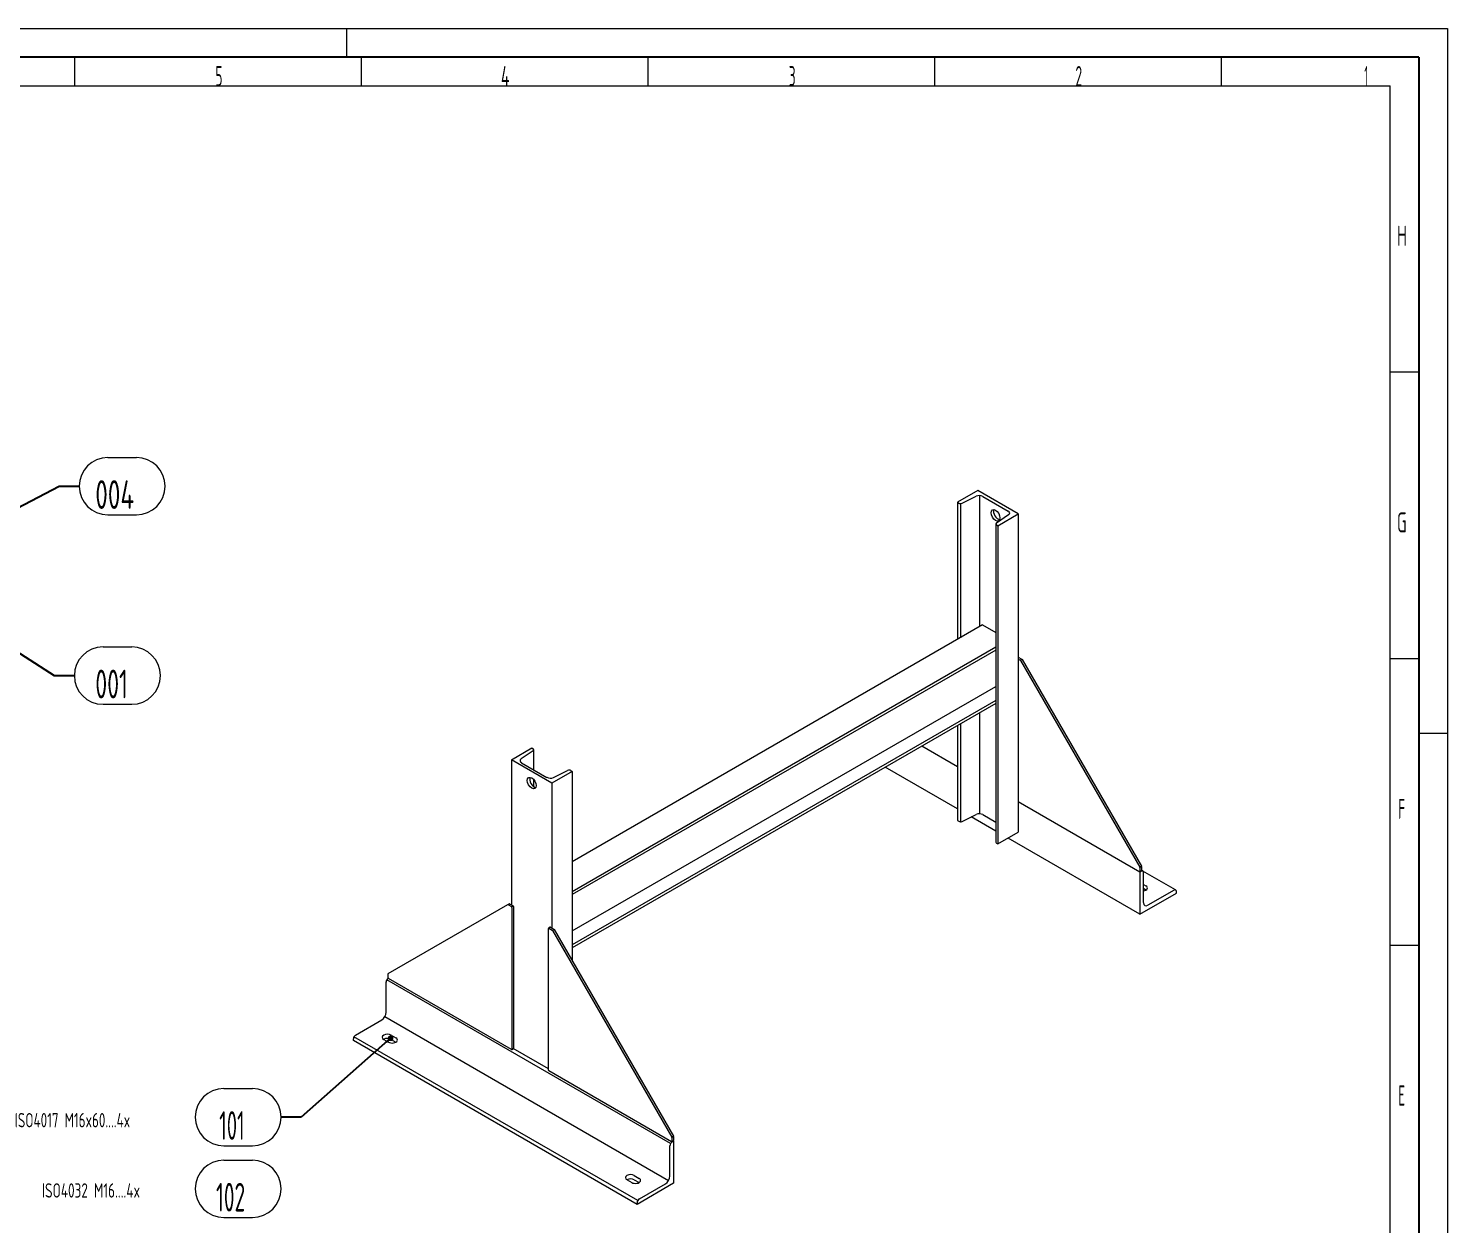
# Model space of a CAD drawing. Header units: millimetres. Extents: x 0 to 594, y 0 to 420.
# Drawn here: x 346.5 to 594, y 211.3 to 420 of the extents above; entities that cross this region are included whole.
import ezdxf

# ---------------------------------------------------------------- set-up
doc = ezdxf.new("R2010")
doc.units = ezdxf.units.MM
for name, color, linetype, true_color in [('1', 7, 'Continuous', 0xffffff), ('151', 7, 'Continuous', 0xffffff), ('152', 7, 'Continuous', 0xffffff), ('153', 7, 'Continuous', 0xffffff), ('154', 7, 'Continuous', 0xffffff), ('155', 7, 'Continuous', 0xffffff), ('251', 7, 'Continuous', 0xffffff)]:
    doc.layers.add(name, color=color, linetype=linetype, true_color=true_color)
doc.styles.add('iso-1', font='isocp.shx')
doc.dimstyles.get("Standard").update_dxf_attribs({"dimtxt": 0.18, "dimasz": 0.18, "dimexe": 0.18, "dimexo": 0.0625, "dimgap": 0.09, "dimtad": 0, "dimtih": 1, "dimtoh": 1, "dimdec": 4, "dimzin": 0, "dimdsep": 46, "dimtxsty": 'Standard', "dimcen": 0.09, "dimadec": 0, "dimazin": 0, "dimtfac": 1, "dimtdec": 4, "dimtofl": 0, "dimtmove": 0, "dimatfit": 3, "dimfxl": 1, "dimtolj": 1, "dimtzin": 0, "dimarcsym": 0})

# ---------------------------------------------------------------- blocks, each defined once
blk = doc.blocks.new('GROUPED_GEOM1')
at = {"layer": '1', "color": 4, "lineweight": 18}
for p, q in [((359.49, 312.08), (364.49, 312.08)), ((359.49, 302.08), (364.49, 302.08))]:
    blk.add_line(p, q, dxfattribs=at)
for centre, start, end in [((359.49, 307.08), 90, 269.9999), ((364.49, 307.08), 270, 89.9999)]:
    blk.add_arc(centre, 5, start, end, dxfattribs=at)
at = {"layer": '1', "color": 2, "linetype": 'Continuous', "lineweight": 18, "insert": (358.14, 303.12), "char_height": 5, "attachment_point": 7, "line_spacing_factor": 0.963855, "style": 'iso-1'}
blk.add_mtext('\\W0.6756;001', dxfattribs=at)
blk = doc.blocks.new('GROUPED_GEOM2')
at = {"layer": '1', "color": 4, "lineweight": 18}
for p, q in [((360.33, 345.13), (365.33, 345.13)), ((360.33, 335.13), (365.33, 335.13))]:
    blk.add_line(p, q, dxfattribs=at)
for centre, start, end in [((360.33, 340.13), 90, 269.9999), ((365.33, 340.13), 270, 89.9999)]:
    blk.add_arc(centre, 5, start, end, dxfattribs=at)
at = {"layer": '1', "color": 2, "linetype": 'Continuous', "lineweight": 18, "insert": (358.14, 336.17), "char_height": 5, "attachment_point": 7, "line_spacing_factor": 0.963855, "style": 'iso-1'}
blk.add_mtext('\\W0.7128;004', dxfattribs=at)
blk = doc.blocks.new('GROUPED_GEOM5')
at = {"layer": '1', "color": 4, "lineweight": 18}
for p, q in [((380.56, 235.06), (385.56, 235.06)), ((380.56, 225.06), (385.56, 225.06))]:
    blk.add_line(p, q, dxfattribs=at)
for centre, start, end in [((380.56, 230.06), 90, 269.9999), ((385.56, 230.06), 270, 89.9999)]:
    blk.add_arc(centre, 5, start, end, dxfattribs=at)
at = {"layer": '1', "color": 2, "linetype": 'Continuous', "lineweight": 18, "insert": (379.76, 226.1), "char_height": 5, "attachment_point": 7, "line_spacing_factor": 0.963855, "style": 'iso-1'}
blk.add_mtext('\\W0.5855;101', dxfattribs=at)
blk = doc.blocks.new('GROUPED_GEOM6')
at = {"layer": '1', "color": 4, "lineweight": 18}
for p, q in [((380.56, 222.56), (385.56, 222.56)), ((380.56, 212.56), (385.56, 212.56))]:
    blk.add_line(p, q, dxfattribs=at)
for centre, start, end in [((380.56, 217.56), 90, 269.9999), ((385.56, 217.56), 270, 89.9999)]:
    blk.add_arc(centre, 5, start, end, dxfattribs=at)
at = {"layer": '1', "color": 2, "linetype": 'Continuous', "lineweight": 18, "insert": (379.21, 213.6), "char_height": 5, "attachment_point": 7, "line_spacing_factor": 0.963855, "style": 'iso-1'}
blk.add_mtext('\\W0.6044;102', dxfattribs=at)

msp = doc.modelspace()

# ---------------------------------------------------------------- linework, layer by layer
at = {"layer": '1', "color": 4, "linetype": 'Continuous', "lineweight": 18}
for p, q in [((0, 420), (594, 420)), ((402, 415), (402, 420)), ((594, 420), (594, 0)), ((594, 297), (589, 297))]:
    msp.add_line(p, q, dxfattribs=at)
at = {"layer": '1', "color": 4, "linetype": 'Continuous', "lineweight": 25}
for q in [(20, 415), (589, 5)]:
    msp.add_line((589, 415), q, dxfattribs=at)
at = {"layer": '1', "color": 1, "linetype": 'Continuous', "lineweight": 13}
for p, q in [((354.5, 415), (354.5, 410)), ((404.5, 415), (404.5, 410)), ((454.5, 415), (454.5, 410)), ((504.5, 415), (504.5, 410)), ((554.5, 415), (554.5, 410)), ((25, 410), (584, 410)), ((584, 10), (584, 410)), ((589, 360), (584, 360)), ((589, 310), (584, 310)), ((589, 260), (584, 260))]:
    msp.add_line(p, q, dxfattribs=at)
at = {"layer": '151', "color": 7, "linetype": 'Continuous', "lineweight": 18}
for p, q in [((408.87, 248.37), (408.87, 253.64)), ((403.54, 244.39), (408.1, 247.02)), ((403.15, 243.43), (403.15, 243.71)), ((452.64, 214.85), (403.15, 243.43)), ((408.45, 243.63), (409.3, 243.14)), ((409.72, 244.37), (410.57, 243.88)), ((409.72, 243.63), (410.57, 243.14)), ((437.16, 238.49), (431.04, 242.02)), ((458.76, 225.73), (459.01, 225.87)), ((459.01, 225.87), (458.97, 225.9)), ((459.01, 225.87), (459.01, 218.53)), ((458.37, 219.79), (458.37, 225.06)), ((450.88, 219.14), (451.72, 218.65)), ((452.15, 219.87), (453, 219.38)), ((452.15, 219.14), (453, 218.65)), ((459.01, 218.53), (452.64, 214.85)), ((453.03, 215.81), (457.59, 218.44)), ((452.64, 214.85), (452.64, 215.14))]:
    msp.add_line(p, q, dxfattribs=at)
at = {"layer": '151', "color": 6, "linetype": 'Continuous', "lineweight": 13}
for p, q in [((458.49, 225.44), (408.99, 254.02)), ((408.65, 247.6), (458.14, 219.03)), ((452.76, 215.52), (403.26, 244.1))]:
    msp.add_line(p, q, dxfattribs=at)
at = {"layer": '151', "color": 7, "linetype": 'Continuous', "lineweight": 18}
for centre, major_axis, start_param, end_param in [((409.26, 253.86), (-0.275, -0.476), 3.964322, 5.497787), ((408.1, 247.92), (0.55, 0.953), 3.926991, 5.497787), ((403.54, 243.94), (-0.275, -0.476), 3.926991, 5.497787), ((409.09, 244), (-0.9, 0), 3.926991, 7.068583), ((409.09, 243.27), (0.9, 0), 0.785398, 2.356194), ((409.93, 243.51), (-0.9, 0), 0.785398, 3.926991), ((458.76, 225.28), (-0.275, -0.476), 3.926991, 5.497787), ((451.51, 219.51), (-0.9, 0), 3.926991, 7.068583), ((451.51, 218.77), (0.9, 0), 0.785398, 2.356194), ((452.36, 219.02), (-0.9, 0), 0.785398, 3.926991), ((457.59, 219.34), (0.55, 0.953), 3.926991, 5.497787), ((453.03, 215.36), (-0.275, -0.476), 3.926991, 5.497787)]:
    msp.add_ellipse(centre, major_axis=major_axis, ratio=0.57735, start_param=start_param, end_param=end_param, dxfattribs=at)
at = {"layer": '152', "color": 7, "linetype": 'Continuous', "lineweight": 18}
for p, q in [((430.72, 292.42), (434.26, 294.46)), ((437.79, 288.34), (430.72, 292.42)), ((430.72, 292.42), (430.72, 267.11)), ((434.52, 293.99), (432.42, 292.57)), ((434.26, 294.46), (434.5, 294.32)), ((434.62, 290.66), (434.62, 294.15)), ((432.47, 291.9), (436.9, 289.34)), ((441.33, 290.38), (437.79, 288.34)), ((438.05, 289.32), (440.51, 290.53)), ((441.09, 290.52), (441.33, 290.38)), ((441.33, 290.38), (441.33, 257.31)), ((434.62, 287.72), (434.62, 288.92)), ((437.79, 288.34), (437.79, 263.02))]:
    msp.add_line(p, q, dxfattribs=at)
for centre, major_axis, start_param, end_param in [((433.07, 292.25), (-0.85, 0), 5.577617, 7.068583), ((434.2, 294.15), (0.425, 0), 5.577617, 7.068583), ((440.79, 290.34), (0.425, 0), 0.785398, 2.276365), ((434.68, 288.58), (-0.55, 0.953), 0.395939, 2.745654), ((437.5, 289.69), (-0.85, 0), 0.785398, 2.276365)]:
    msp.add_ellipse(centre, major_axis=major_axis, ratio=0.57735, start_param=start_param, end_param=end_param, dxfattribs=at)
msp.add_ellipse((434.26, 288.34), major_axis=(-0.55, 0.953), ratio=0.57735, dxfattribs=at)
at = {"layer": '153', "color": 7, "linetype": 'Continuous', "lineweight": 18}
for p, q in [((512.89, 315.93), (441.33, 274.62)), ((512.89, 315.93), (515.21, 314.59)), ((515.21, 312.05), (441.33, 269.39)), ((515.21, 311.54), (441.33, 268.88)), ((515.21, 302.77), (441.33, 260.11)), ((515.21, 302.25), (441.33, 259.6))]:
    msp.add_line(p, q, dxfattribs=at)
at = {"layer": '153', "color": 6, "linetype": 'Continuous', "lineweight": 13}
msp.add_line((441.33, 262.54), (515.21, 305.2), dxfattribs=at)
at = {"layer": '154', "color": 7, "linetype": 'Continuous', "lineweight": 18}
for p, q in [((437.16, 238.24), (437.16, 262.98)), ((437.46, 263.19), (437.18, 263.03)), ((437.23, 263.03), (437.84, 262.67)), ((437.51, 263.19), (438.12, 262.84)), ((437.89, 262.62), (458.7, 226.56)), ((438.17, 262.79), (458.99, 226.73)), ((458.65, 225.75), (437.23, 238.12)), ((458.7, 225.75), (458.99, 225.91)), ((458.72, 226.49), (458.72, 225.79)), ((459.01, 226.66), (459.01, 225.96))]:
    msp.add_line(p, q, dxfattribs=at)
at = {"layer": '154', "color": 6, "linetype": 'Continuous', "lineweight": 13}
for p, q in [((437.86, 262.66), (438.14, 262.82)), ((459, 226.69), (458.72, 226.53))]:
    msp.add_line(p, q, dxfattribs=at)
at = {"layer": '154', "color": 7, "linetype": 'Continuous', "lineweight": 18}
for centre, major_axis, start_param, end_param in [((437.23, 262.94), (0.05, -0.0866), 2.356194, 3.926991), ((437.51, 263.11), (-0.05, 0.0866), 5.497787, 6.283185), ((437.84, 262.59), (0.05, -0.0866), 1.570796, 2.356194), ((438.12, 262.76), (-0.05, 0.0866), 4.712389, 5.497787), ((437.23, 238.2), (0.05, -0.0866), 3.926991, 5.497787), ((458.65, 225.83), (0.05, -0.0866), 5.497787, 7.068583), ((458.65, 226.53), (0.05, -0.0866), 0.785398, 1.570796), ((458.94, 226.7), (-0.05, 0.0866), 3.926991, 4.712389), ((458.94, 226), (-0.05, 0.0866), 3.141593, 3.926991)]:
    msp.add_ellipse(centre, major_axis=major_axis, ratio=0.57735, start_param=start_param, end_param=end_param, dxfattribs=at)
at = {"layer": '155', "color": 7, "linetype": 'Continuous', "lineweight": 18}
for p, q in [((409.25, 255.12), (430.07, 267.14)), ((430.07, 267.14), (430.35, 267.3)), ((430.12, 267.13), (430.72, 266.78)), ((430.4, 267.29), (431.01, 266.94)), ((430.79, 266.66), (430.79, 241.92)), ((431.08, 266.82), (431.08, 242.08)), ((409.23, 254.37), (409.23, 255.07)), ((430.72, 241.88), (409.3, 254.25)), ((430.77, 241.87), (431.06, 242.04))]:
    msp.add_line(p, q, dxfattribs=at)
at = {"layer": '155', "color": 6, "linetype": 'Continuous', "lineweight": 13}
msp.add_line((431.06, 266.89), (430.77, 266.73), dxfattribs=at)
at = {"layer": '155', "color": 7, "linetype": 'Continuous', "lineweight": 18}
for centre, major_axis, start_param, end_param in [((430.12, 267.05), (0.05, -0.0866), 2.356194, 3.141593), ((430.4, 267.21), (-0.05, 0.0866), 5.497787, 6.283185), ((430.72, 266.7), (0.05, -0.0866), 0.785398, 2.356194), ((431.01, 266.86), (-0.05, 0.0866), 3.926991, 5.497787), ((409.3, 255.03), (0.05, -0.0866), 3.141593, 3.926991), ((409.3, 254.33), (0.05, -0.0866), 3.926991, 5.497787), ((430.72, 241.96), (0.05, -0.0866), 5.497787, 7.068583), ((431.01, 242.12), (-0.05, 0.0866), 3.141593, 3.926991)]:
    msp.add_ellipse(centre, major_axis=major_axis, ratio=0.57735, start_param=start_param, end_param=end_param, dxfattribs=at)
at = {"layer": '251', "color": 7, "linetype": 'Continuous', "lineweight": 18}
for p, q in [((512.04, 339.37), (508.51, 337.33)), ((519.11, 335.29), (512.04, 339.37)), ((508.51, 337.33), (508.51, 313.4)), ((508.51, 337.33), (508.74, 337.19)), ((509.32, 337.17), (511.78, 338.39)), ((512.94, 338.36), (517.37, 335.8)), ((517.41, 335.14), (515.31, 333.71)), ((515.58, 333.24), (519.11, 335.29)), ((519.11, 335.29), (519.11, 279.76)), ((515.21, 333.56), (515.21, 278.03)), ((515.34, 333.38), (515.58, 333.24)), ((515.58, 333.24), (515.58, 277.72)), ((519.11, 310.3), (519.72, 309.95)), ((519.11, 309.97), (519.44, 309.79)), ((519.49, 309.73), (540.3, 273.68)), ((519.77, 309.9), (540.59, 273.84)), ((508.51, 298.38), (508.51, 281.8)), ((508.51, 291.19), (502.28, 294.79)), ((508.51, 291.19), (502.28, 294.79)), ((508.51, 283.85), (495.92, 291.11)), ((540.32, 272.82), (519.11, 285.07)), ((540.25, 272.86), (519.11, 285.07)), ((509.32, 281.65), (511.78, 282.87)), ((515.21, 279.97), (510.93, 282.45)), ((512.94, 282.84), (515.21, 281.52)), ((508.51, 281.8), (508.74, 281.67)), ((515.58, 277.72), (519.11, 279.76)), ((515.34, 277.86), (515.58, 277.72)), ((540.32, 265.47), (517.34, 278.74)), ((540.3, 272.86), (540.59, 273.02)), ((540.32, 273.61), (540.32, 272.9)), ((540.57, 272.97), (540.32, 272.82)), ((540.32, 272.82), (540.32, 265.47)), ((540.61, 273.77), (540.61, 273.07)), ((540.85, 272.99), (540.61, 273.13)), ((546.57, 269.69), (540.85, 272.99)), ((540.96, 267.48), (540.96, 272.74)), ((540.96, 270.66), (541.39, 270.41)), ((541.39, 269.68), (540.96, 269.92)), ((540.32, 265.47), (546.69, 269.15)), ((546.3, 269.66), (541.74, 267.03)), ((546.69, 269.15), (546.69, 269.43))]:
    msp.add_line(p, q, dxfattribs=at)
at = {"layer": '251', "color": 6, "linetype": 'Continuous', "lineweight": 13}
for p, q in [((509.02, 337.12), (509.02, 313.7)), ((512.38, 338.5), (512.38, 315.64)), ((519.46, 309.77), (519.74, 309.93)), ((512.38, 300.62), (512.38, 282.98)), ((509.02, 298.68), (509.02, 281.59)), ((540.6, 273.8), (540.32, 273.64))]:
    msp.add_line(p, q, dxfattribs=at)
at = {"layer": '251', "color": 7, "linetype": 'Continuous', "lineweight": 18}
for centre, major_axis, start_param, end_param in [((509.04, 337.36), (-0.425, 0), 0.785398, 2.276365), ((512.34, 338.01), (0.85, 0), 0.785398, 2.276365), ((515.58, 335.29), (-0.55, 0.953), 0.395939, 2.745654), ((516.77, 335.46), (0.85, 0), 5.577617, 7.068583), ((515.64, 333.56), (-0.425, 0), 5.577617, 7.068583), ((519.44, 309.7), (0.05, -0.0866), 1.570796, 2.356194), ((519.72, 309.87), (-0.05, 0.0866), 4.712389, 5.497787), ((512.34, 282.49), (0.85, 0), 0.785398, 2.276365), ((509.04, 281.84), (-0.425, 0), 0.785398, 2.276365), ((515.64, 278.03), (-0.425, 0), 0.000008, 0.785398), ((540.25, 272.95), (0.05, -0.0866), 5.497787, 7.068583), ((540.25, 273.65), (0.05, -0.0866), 0.785398, 1.570796), ((540.57, 272.52), (0.275, 0.476), 5.497787, 7.068583), ((540.54, 273.81), (-0.05, 0.0866), 3.926991, 4.712389), ((540.54, 273.11), (-0.05, 0.0866), 3.141593, 3.926991), ((540.75, 270.05), (0.9, 0), 4.950365, 7.068583), ((541.74, 267.92), (-0.55, -0.953), 5.497787, 7.068583), ((546.3, 269.21), (0.275, 0.476), 5.497787, 7.068583)]:
    msp.add_ellipse(centre, major_axis=major_axis, ratio=0.57735, start_param=start_param, end_param=end_param, dxfattribs=at)
msp.add_ellipse((515.15, 335.04), major_axis=(-0.55, 0.953), ratio=0.57735, dxfattribs=at)

# ---------------------------------------------------------------- block references
at = {"layer": '1', "color": 4, "linetype": 'Continuous', "lineweight": 18}
for name in ['GROUPED_GEOM2', 'GROUPED_GEOM1', 'GROUPED_GEOM5', 'GROUPED_GEOM6']:
    msp.add_blockref(name, (0, 0), dxfattribs=at)

# ---------------------------------------------------------------- texts
at = {"layer": '1', "color": 1, "linetype": 'Continuous', "lineweight": 13, "char_height": 3.5, "attachment_point": 7, "line_spacing_factor": 0.963855, "style": 'iso-1'}
for s, insert in [('\\W0.5404;5', (379.09, 409.93)), ('\\W0.6380;4', (428.89, 409.93)), ('\\W0.5404;3', (479.09, 409.93)), ('\\W0.5404;2', (529.09, 409.93)), ('\\W0.4176;1', (579.48, 409.93)), ('\\W0.6380;H', (585.17, 382.07)), ('\\W0.6380;G', (585.17, 332.07)), ('\\W0.5404;F', (585.37, 282.07)), ('\\W0.5404;E', (585.37, 232.07))]:
    msp.add_mtext(s, dxfattribs=dict(at, insert=insert))
at = {"layer": '1', "color": 3, "linetype": 'Continuous', "lineweight": 18, "char_height": 2.5, "attachment_point": 7, "line_spacing_factor": 0.963855, "style": 'iso-1'}
for s, insert in [('\\W0.7378;ISO4017 M16x60....4x', (344.1, 228.28)), ('\\W0.7437;ISO4032 M16....4x', (348.84, 216.02))]:
    msp.add_mtext(s, dxfattribs=dict(at, insert=insert))

# ---------------------------------------------------------------- leaders
at = {"layer": '1', "color": 3, "linetype": 'Continuous', "lineweight": 13}
for points in [[(326.21, 326.68), (351.83, 340.13), (355.33, 340.13)], [(330.73, 320.07), (350.99, 307.08), (354.49, 307.08)], [(409.65, 243.82), (394.06, 230.06), (390.56, 230.06)]]:
    msp.add_leader(points, dimstyle='Standard', override={"dimasz": 1, "dimldrblk": 'Dot'}, dxfattribs=at)

doc.saveas('drawing.dxf')
